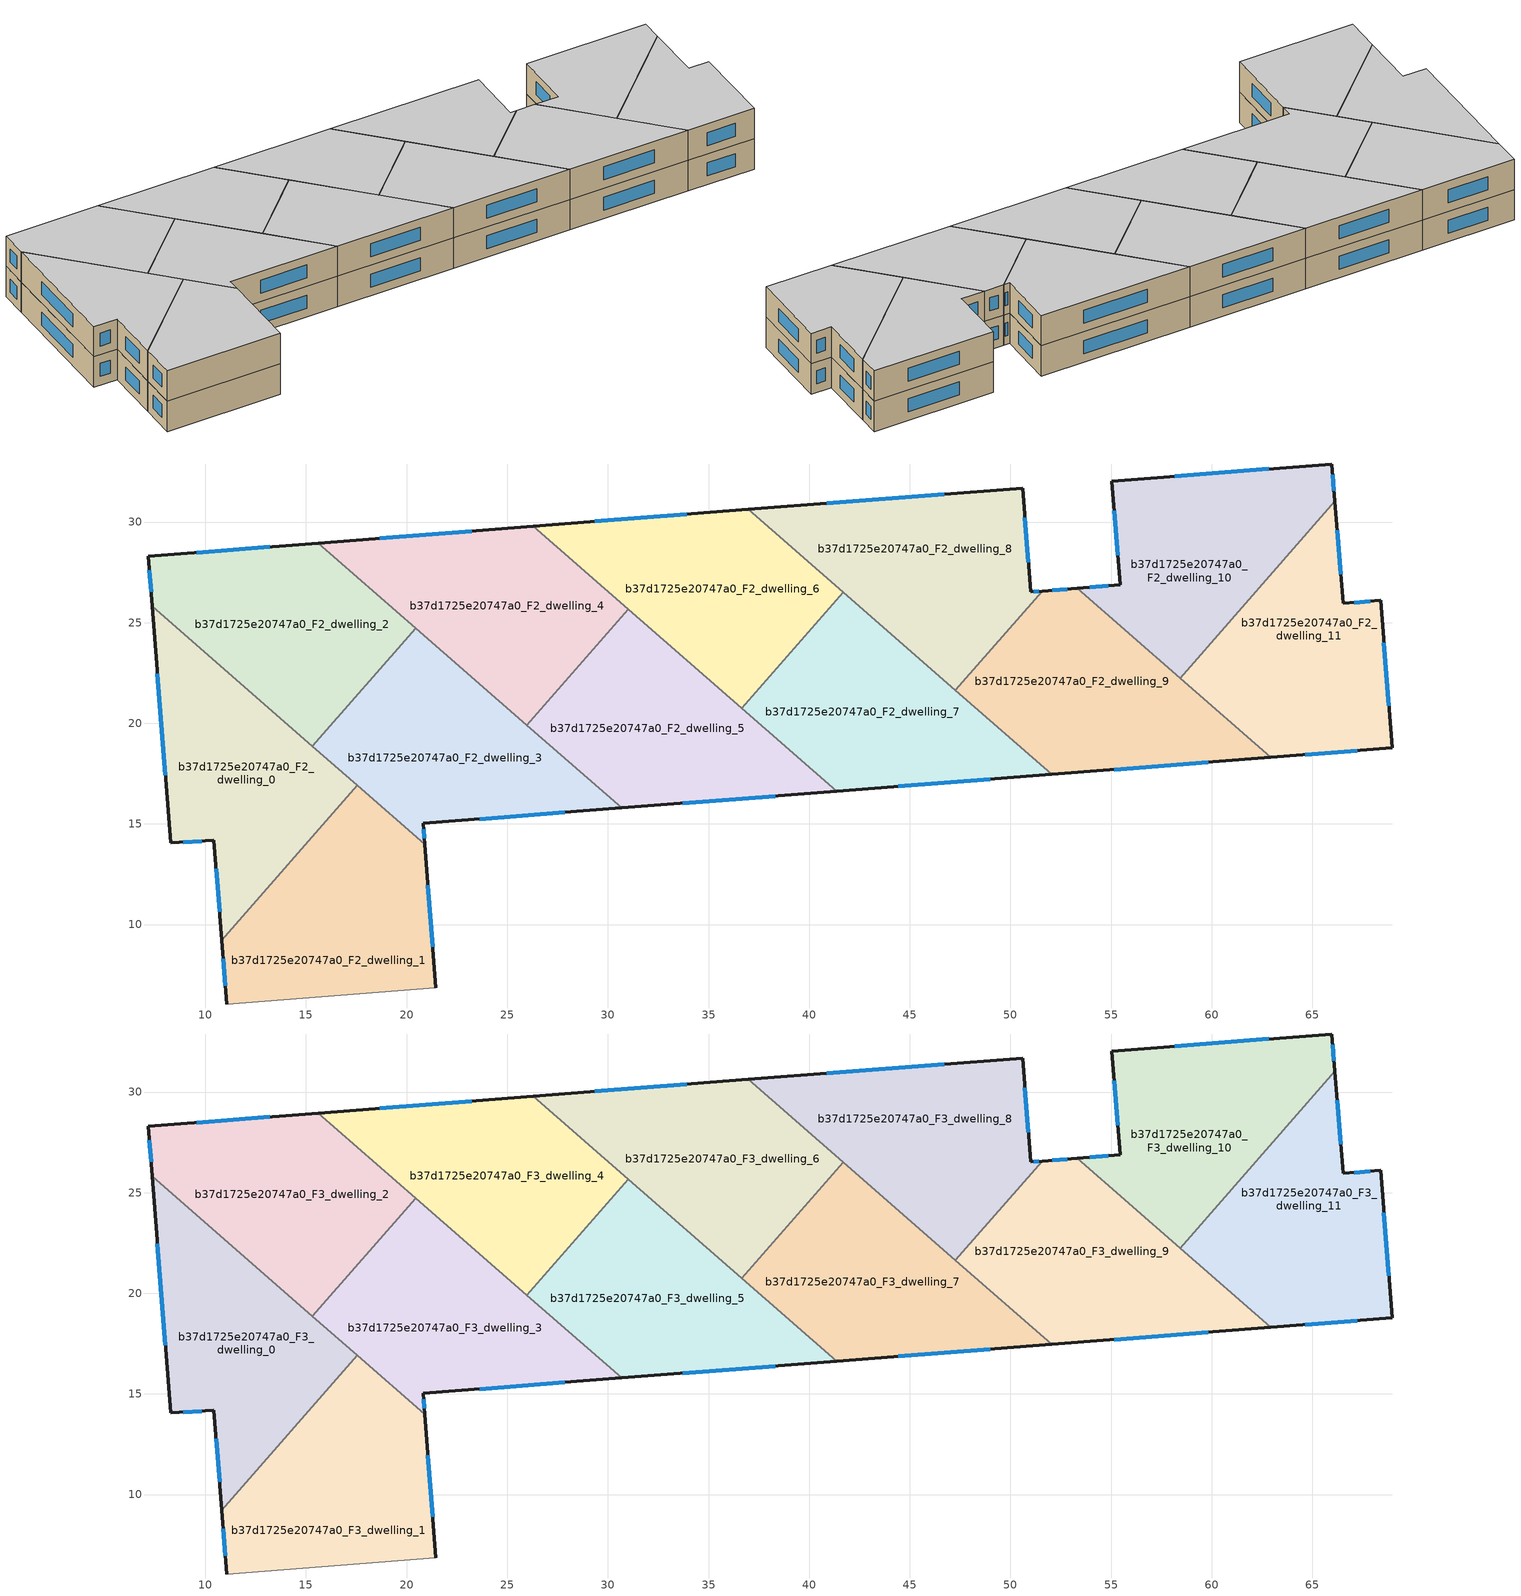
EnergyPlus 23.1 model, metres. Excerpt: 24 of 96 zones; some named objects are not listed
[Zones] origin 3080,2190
b37d1725e20747a0_F2_dwelling_0
 floor to b37d1725e20747a0_F1_dwelling_0 (EU_floor_Construction): 17.55,16.92 10.82,9.21 10.43,14.18 8.28,14.06 7.36,25.83 z6
 wall outside (EU_wall_Construction): 7.36,25.83 8.28,14.06 10.43,14.18 10.82,9.21 z6:9
 wall to b37d1725e20747a0_F2_dwelling_1 (EU_wall_Construction): 10.82,9.21 17.55,16.92 z6:9
 wall to b37d1725e20747a0_F2_dwelling_2 (EU_wall_Construction): 15.32,18.87 7.36,25.83 z6:9
 wall to b37d1725e20747a0_F2_dwelling_3 (EU_wall_Construction): 17.55,16.92 15.32,18.87 z6:9
 window (EU_Window_Construction): 10.54,12.76 10.71,10.63 / 8.89,14.09 9.81,14.15 / 7.62,22.46 8.02,17.42 z6.86:8.14
b37d1725e20747a0_F2_dwelling_1
 floor to b37d1725e20747a0_F1_dwelling_1 (EU_floor_Construction): 20.9,14 21.46,6.86 11.06,6.05 10.82,9.21 17.55,16.92 z6
 wall outside (EU_wall_Construction): 10.82,9.21 11.06,6.05 / 21.46,6.86 20.9,14 z6:9
 wall adiabatic (EU_wall_Construction): 11.06,6.05 21.46,6.86 z6:9
 wall to b37d1725e20747a0_F2_dwelling_3 (EU_wall_Construction): 20.9,14 17.55,16.92 z6:9
 window (EU_Window_Construction): 10.89,8.31 10.99,6.96 / 21.3,8.9 21.06,11.96 z6.86:8.14
b37d1725e20747a0_F2_dwelling_10
 floor to b37d1725e20747a0_F1_dwelling_10 (EU_floor_Construction): 65.96,32.88 66.12,31.03 58.44,22.23 53.32,26.71 55.46,26.87 55.04,32.03 z6
 wall outside (EU_wall_Construction): 66.12,31.03 65.96,32.88 55.04,32.03 55.46,26.87 53.32,26.71 z6:9
 wall to b37d1725e20747a0_F2_dwelling_11 (EU_wall_Construction): 58.44,22.23 66.12,31.03 z6:9
 wall to b37d1725e20747a0_F2_dwelling_9 (EU_wall_Construction): 53.32,26.71 58.44,22.23 z6:9
 window (EU_Window_Construction): 66.07,31.56 66.01,32.35 / 54.85,26.82 53.93,26.75 / 55.16,30.56 55.34,28.35 / 62.84,32.64 58.16,32.27 z6.86:8.14
b37d1725e20747a0_F2_dwelling_11
 floor to b37d1725e20747a0_F1_dwelling_11 (EU_floor_Construction): 66.12,31.03 66.54,25.96 68.4,26.1 68.97,18.78 62.93,18.31 58.44,22.23 z6
 wall outside (EU_wall_Construction): 62.93,18.31 68.97,18.78 68.4,26.1 66.54,25.96 66.12,31.03 z6:9
 wall to b37d1725e20747a0_F2_dwelling_9 (EU_wall_Construction): 58.44,22.23 62.93,18.31 z6:9
 window (EU_Window_Construction): 68.8,20.87 68.56,24.01 / 64.65,18.44 67.24,18.64 / 66.42,27.41 66.24,29.58 / 67.87,26.06 67.07,26 z6.86:8.14
b37d1725e20747a0_F2_dwelling_2
 floor to b37d1725e20747a0_F1_dwelling_2 (EU_floor_Construction): 20.44,24.73 15.32,18.87 7.36,25.83 7.17,28.3 15.61,28.96 z6
 wall outside (EU_wall_Construction): 15.61,28.96 7.17,28.3 7.36,25.83 z6:9
 wall to b37d1725e20747a0_F2_dwelling_3 (EU_wall_Construction): 15.32,18.87 20.44,24.73 z6:9
 wall to b37d1725e20747a0_F2_dwelling_4 (EU_wall_Construction): 20.44,24.73 15.61,28.96 z6:9
 window (EU_Window_Construction): 13.2,28.77 9.58,28.49 / 7.22,27.59 7.31,26.53 z6.86:8.14
b37d1725e20747a0_F2_dwelling_3
 floor to b37d1725e20747a0_F1_dwelling_3 (EU_floor_Construction): 30.68,15.79 20.82,15.02 20.9,14 15.32,18.87 20.44,24.73 z6
 wall outside (EU_wall_Construction): 20.9,14 20.82,15.02 30.68,15.79 z6:9
 wall to b37d1725e20747a0_F2_dwelling_5 (EU_wall_Construction): 30.68,15.79 25.97,19.91 z6:9
 wall to b37d1725e20747a0_F2_dwelling_4 (EU_wall_Construction): 25.97,19.91 20.44,24.73 z6:9
 window (EU_Window_Construction): 20.88,14.29 20.85,14.73 / 23.64,15.24 27.86,15.57 z6.86:8.14
b37d1725e20747a0_F2_dwelling_4
 floor to b37d1725e20747a0_F1_dwelling_4 (EU_floor_Construction): 31.01,25.67 25.97,19.91 15.61,28.96 26.3,29.79 z6
 wall outside (EU_wall_Construction): 26.3,29.79 15.61,28.96 z6:9
 wall to b37d1725e20747a0_F2_dwelling_5 (EU_wall_Construction): 25.97,19.91 31.01,25.67 z6:9
 wall to b37d1725e20747a0_F2_dwelling_6 (EU_wall_Construction): 31.01,25.67 26.3,29.79 z6:9
 window (EU_Window_Construction): 23.24,29.55 18.66,29.19 z6.86:8.14
b37d1725e20747a0_F2_dwelling_5
 floor to b37d1725e20747a0_F1_dwelling_5 (EU_floor_Construction): 41.36,16.62 30.68,15.79 25.97,19.91 31.01,25.67 z6
 wall outside (EU_wall_Construction): 30.68,15.79 41.36,16.62 z6:9
 wall to b37d1725e20747a0_F2_dwelling_7 (EU_wall_Construction): 41.36,16.62 36.65,20.74 z6:9
 wall to b37d1725e20747a0_F2_dwelling_6 (EU_wall_Construction): 36.65,20.74 31.01,25.67 z6:9
 window (EU_Window_Construction): 33.73,16.03 38.31,16.39 z6.86:8.14
b37d1725e20747a0_F2_dwelling_6
 floor to b37d1725e20747a0_F1_dwelling_6 (EU_floor_Construction): 41.69,26.51 36.65,20.74 26.3,29.79 36.98,30.62 z6
 wall outside (EU_wall_Construction): 36.98,30.62 26.3,29.79 z6:9
 wall to b37d1725e20747a0_F2_dwelling_8 (EU_wall_Construction): 41.69,26.51 36.98,30.62 z6:9
 wall to b37d1725e20747a0_F2_dwelling_7 (EU_wall_Construction): 36.65,20.74 41.69,26.51 z6:9
 window (EU_Window_Construction): 33.93,30.38 29.35,30.03 z6.86:8.14
b37d1725e20747a0_F2_dwelling_7
 floor to b37d1725e20747a0_F1_dwelling_7 (EU_floor_Construction): 52.05,17.46 41.36,16.62 36.65,20.74 41.69,26.51 z6
 wall outside (EU_wall_Construction): 41.36,16.62 52.05,17.46 z6:9
 wall to b37d1725e20747a0_F2_dwelling_9 (EU_wall_Construction): 52.05,17.46 47.26,21.64 z6:9
 wall to b37d1725e20747a0_F2_dwelling_8 (EU_wall_Construction): 47.26,21.64 41.69,26.51 z6:9
 window (EU_Window_Construction): 44.42,16.86 49,17.22 z6.86:8.14
b37d1725e20747a0_F2_dwelling_8
 floor to b37d1725e20747a0_F1_dwelling_8 (EU_floor_Construction): 50.6,31.68 51,26.53 51.57,26.57 47.26,21.64 36.98,30.62 z6
 wall outside (EU_wall_Construction): 51.57,26.57 51,26.53 50.6,31.68 36.98,30.62 z6:9
 wall to b37d1725e20747a0_F2_dwelling_9 (EU_wall_Construction): 47.26,21.64 51.57,26.57 z6:9
 window (EU_Window_Construction): 50.89,28 50.72,30.21 / 51.41,26.56 51.16,26.54 / 46.71,31.38 40.87,30.93 z6.86:8.14
b37d1725e20747a0_F2_dwelling_9
 floor to b37d1725e20747a0_F1_dwelling_9 (EU_floor_Construction): 62.93,18.31 52.05,17.46 47.26,21.64 51.57,26.57 53.32,26.71 z6
 wall outside (EU_wall_Construction): 53.32,26.71 51.57,26.57 / 52.05,17.46 62.93,18.31 z6:9
 window (EU_Window_Construction): 52.82,26.67 52.07,26.61 / 55.16,17.7 59.82,18.06 z6.86:8.14
b37d1725e20747a0_F3_dwelling_0
 floor to b37d1725e20747a0_F2_dwelling_0 (EU_floor_Construction): 17.55,16.92 10.82,9.21 10.43,14.18 8.28,14.06 7.36,25.83 z9
 wall outside (EU_wall_Construction): 7.36,25.83 8.28,14.06 10.43,14.18 10.82,9.21 z9:12
 wall to b37d1725e20747a0_F3_dwelling_1 (EU_wall_Construction): 10.82,9.21 17.55,16.92 z9:12
 wall to b37d1725e20747a0_F3_dwelling_2 (EU_wall_Construction): 15.32,18.87 7.36,25.83 z9:12
 wall to b37d1725e20747a0_F3_dwelling_3 (EU_wall_Construction): 17.55,16.92 15.32,18.87 z9:12
 window (EU_Window_Construction): 10.54,12.76 10.71,10.63 / 8.89,14.09 9.81,14.15 / 7.62,22.46 8.02,17.42 z9.86:11.14
 ceiling to b37d1725e20747a0_F4_dwelling_0 (EU_floor_Construction): 10.82,9.21 17.55,16.92 7.36,25.83 8.28,14.06 10.43,14.18 z12
b37d1725e20747a0_F3_dwelling_1
 floor to b37d1725e20747a0_F2_dwelling_1 (EU_floor_Construction): 20.9,14 21.46,6.86 11.06,6.05 10.82,9.21 17.55,16.92 z9
 wall outside (EU_wall_Construction): 10.82,9.21 11.06,6.05 / 21.46,6.86 20.9,14 z9:12
 wall adiabatic (EU_wall_Construction): 11.06,6.05 21.46,6.86 z9:12
 wall to b37d1725e20747a0_F3_dwelling_3 (EU_wall_Construction): 20.9,14 17.55,16.92 z9:12
 window (EU_Window_Construction): 10.89,8.31 10.99,6.96 / 21.3,8.9 21.06,11.96 z9.86:11.14
 ceiling to b37d1725e20747a0_F4_dwelling_1 (EU_floor_Construction): 21.46,6.86 20.9,14 17.55,16.92 10.82,9.21 11.06,6.05 z12
b37d1725e20747a0_F3_dwelling_10
 floor to b37d1725e20747a0_F2_dwelling_10 (EU_floor_Construction): 65.96,32.88 66.12,31.03 58.44,22.23 53.32,26.71 55.46,26.87 55.04,32.03 z9
 wall outside (EU_wall_Construction): 66.12,31.03 65.96,32.88 55.04,32.03 55.46,26.87 53.32,26.71 z9:12
 wall to b37d1725e20747a0_F3_dwelling_11 (EU_wall_Construction): 58.44,22.23 66.12,31.03 z9:12
 wall to b37d1725e20747a0_F3_dwelling_9 (EU_wall_Construction): 53.32,26.71 58.44,22.23 z9:12
 window (EU_Window_Construction): 66.07,31.56 66.01,32.35 / 54.85,26.82 53.93,26.75 / 55.16,30.56 55.34,28.35 / 62.84,32.64 58.16,32.27 z9.86:11.14
 ceiling to b37d1725e20747a0_F4_dwelling_10 (EU_floor_Construction): 58.44,22.23 66.12,31.03 65.96,32.88 55.04,32.03 55.46,26.87 53.32,26.71 z12
b37d1725e20747a0_F3_dwelling_11
 floor to b37d1725e20747a0_F2_dwelling_11 (EU_floor_Construction): 66.12,31.03 66.54,25.96 68.4,26.1 68.97,18.78 62.93,18.31 58.44,22.23 z9
 wall outside (EU_wall_Construction): 62.93,18.31 68.97,18.78 68.4,26.1 66.54,25.96 66.12,31.03 z9:12
 wall to b37d1725e20747a0_F3_dwelling_9 (EU_wall_Construction): 58.44,22.23 62.93,18.31 z9:12
 window (EU_Window_Construction): 68.8,20.87 68.56,24.01 / 64.65,18.44 67.24,18.64 / 66.42,27.41 66.24,29.58 / 67.87,26.06 67.07,26 z9.86:11.14
 ceiling to b37d1725e20747a0_F4_dwelling_11 (EU_floor_Construction): 68.97,18.78 68.4,26.1 66.54,25.96 66.12,31.03 58.44,22.23 62.93,18.31 z12
b37d1725e20747a0_F3_dwelling_2
 floor to b37d1725e20747a0_F2_dwelling_2 (EU_floor_Construction): 20.44,24.73 15.32,18.87 7.36,25.83 7.17,28.3 15.61,28.96 z9
 wall outside (EU_wall_Construction): 15.61,28.96 7.17,28.3 7.36,25.83 z9:12
 wall to b37d1725e20747a0_F3_dwelling_3 (EU_wall_Construction): 15.32,18.87 20.44,24.73 z9:12
 wall to b37d1725e20747a0_F3_dwelling_4 (EU_wall_Construction): 20.44,24.73 15.61,28.96 z9:12
 window (EU_Window_Construction): 13.2,28.77 9.58,28.49 / 7.22,27.59 7.31,26.53 z9.86:11.14
 ceiling to b37d1725e20747a0_F4_dwelling_2 (EU_floor_Construction): 15.32,18.87 20.44,24.73 15.61,28.96 7.17,28.3 7.36,25.83 z12
b37d1725e20747a0_F3_dwelling_3
 floor to b37d1725e20747a0_F2_dwelling_3 (EU_floor_Construction): 30.68,15.79 20.82,15.02 20.9,14 15.32,18.87 20.44,24.73 z9
 wall outside (EU_wall_Construction): 20.9,14 20.82,15.02 30.68,15.79 z9:12
 wall to b37d1725e20747a0_F3_dwelling_5 (EU_wall_Construction): 30.68,15.79 25.97,19.91 z9:12
 wall to b37d1725e20747a0_F3_dwelling_4 (EU_wall_Construction): 25.97,19.91 20.44,24.73 z9:12
 window (EU_Window_Construction): 20.88,14.29 20.85,14.73 / 23.64,15.24 27.86,15.57 z9.86:11.14
 ceiling to b37d1725e20747a0_F4_dwelling_3 (EU_floor_Construction): 30.68,15.79 20.44,24.73 15.32,18.87 20.9,14 20.82,15.02 z12
b37d1725e20747a0_F3_dwelling_4
 floor to b37d1725e20747a0_F2_dwelling_4 (EU_floor_Construction): 31.01,25.67 25.97,19.91 15.61,28.96 26.3,29.79 z9
 wall outside (EU_wall_Construction): 26.3,29.79 15.61,28.96 z9:12
 wall to b37d1725e20747a0_F3_dwelling_5 (EU_wall_Construction): 25.97,19.91 31.01,25.67 z9:12
 wall to b37d1725e20747a0_F3_dwelling_6 (EU_wall_Construction): 31.01,25.67 26.3,29.79 z9:12
 window (EU_Window_Construction): 23.24,29.55 18.66,29.19 z9.86:11.14
 ceiling to b37d1725e20747a0_F4_dwelling_4 (EU_floor_Construction): 25.97,19.91 31.01,25.67 26.3,29.79 15.61,28.96 z12
b37d1725e20747a0_F3_dwelling_5
 floor to b37d1725e20747a0_F2_dwelling_5 (EU_floor_Construction): 41.36,16.62 30.68,15.79 25.97,19.91 31.01,25.67 z9
 wall outside (EU_wall_Construction): 30.68,15.79 41.36,16.62 z9:12
 wall to b37d1725e20747a0_F3_dwelling_7 (EU_wall_Construction): 41.36,16.62 36.65,20.74 z9:12
 wall to b37d1725e20747a0_F3_dwelling_6 (EU_wall_Construction): 36.65,20.74 31.01,25.67 z9:12
 window (EU_Window_Construction): 33.73,16.03 38.31,16.39 z9.86:11.14
 ceiling to b37d1725e20747a0_F4_dwelling_5 (EU_floor_Construction): 41.36,16.62 31.01,25.67 25.97,19.91 30.68,15.79 z12
b37d1725e20747a0_F3_dwelling_6
 floor to b37d1725e20747a0_F2_dwelling_6 (EU_floor_Construction): 41.69,26.51 36.65,20.74 26.3,29.79 36.98,30.62 z9
 wall outside (EU_wall_Construction): 36.98,30.62 26.3,29.79 z9:12
 wall to b37d1725e20747a0_F3_dwelling_8 (EU_wall_Construction): 41.69,26.51 36.98,30.62 z9:12
 wall to b37d1725e20747a0_F3_dwelling_7 (EU_wall_Construction): 36.65,20.74 41.69,26.51 z9:12
 window (EU_Window_Construction): 33.93,30.38 29.35,30.03 z9.86:11.14
 ceiling to b37d1725e20747a0_F4_dwelling_6 (EU_floor_Construction): 36.65,20.74 41.69,26.51 36.98,30.62 26.3,29.79 z12
b37d1725e20747a0_F3_dwelling_7
 floor to b37d1725e20747a0_F2_dwelling_7 (EU_floor_Construction): 52.05,17.46 41.36,16.62 36.65,20.74 41.69,26.51 z9
 wall outside (EU_wall_Construction): 41.36,16.62 52.05,17.46 z9:12
 wall to b37d1725e20747a0_F3_dwelling_9 (EU_wall_Construction): 52.05,17.46 47.26,21.64 z9:12
 wall to b37d1725e20747a0_F3_dwelling_8 (EU_wall_Construction): 47.26,21.64 41.69,26.51 z9:12
 window (EU_Window_Construction): 44.42,16.86 49,17.22 z9.86:11.14
 ceiling to b37d1725e20747a0_F4_dwelling_7 (EU_floor_Construction): 52.05,17.46 41.69,26.51 36.65,20.74 41.36,16.62 z12
b37d1725e20747a0_F3_dwelling_8
 floor to b37d1725e20747a0_F2_dwelling_8 (EU_floor_Construction): 50.6,31.68 51,26.53 51.57,26.57 47.26,21.64 36.98,30.62 z9
 wall outside (EU_wall_Construction): 51.57,26.57 51,26.53 50.6,31.68 36.98,30.62 z9:12
 wall to b37d1725e20747a0_F3_dwelling_9 (EU_wall_Construction): 47.26,21.64 51.57,26.57 z9:12
 window (EU_Window_Construction): 50.89,28 50.72,30.21 / 51.41,26.56 51.16,26.54 / 46.71,31.38 40.87,30.93 z9.86:11.14
 ceiling to b37d1725e20747a0_F4_dwelling_8 (EU_floor_Construction): 47.26,21.64 51.57,26.57 51,26.53 50.6,31.68 36.98,30.62 z12
b37d1725e20747a0_F3_dwelling_9
 floor to b37d1725e20747a0_F2_dwelling_9 (EU_floor_Construction): 62.93,18.31 52.05,17.46 47.26,21.64 51.57,26.57 53.32,26.71 z9
 wall outside (EU_wall_Construction): 53.32,26.71 51.57,26.57 / 52.05,17.46 62.93,18.31 z9:12
 window (EU_Window_Construction): 52.82,26.67 52.07,26.61 / 55.16,17.7 59.82,18.06 z9.86:11.14
 ceiling to b37d1725e20747a0_F4_dwelling_9 (EU_floor_Construction): 62.93,18.31 53.32,26.71 51.57,26.57 47.26,21.64 52.05,17.46 z12
[Building]
EU S2 Campaign: North Axis=0; Terrain=City; Solar Distribution=FullExterior
[Site:Location]
Helsinki-Vantaa.AP: Latitude=60.317; Longitude=24.963; Time Zone=2; Elevation=54.6
[SizingPeriod:WeatherFileDays]
AnnualSizingPeriod: Begin Month=1; Begin Day of Month=1; End Month=12; End Day of Month=31; Day of Week for Start Day=Monday; Use Weather File Daylight Saving Period=No; Use Weather File Rain and Snow Indicators=No
[MATERIAL]
EU_InternalMass_Material: Roughness=MediumRough; Thickness=0.1; Conductivity=1; Density=1800; Specific Heat=900; Thermal Absorptance=0.9; Solar Absorptance=0.7; Visible Absorptance=0.7
[MATERIAL:NOMASS] Roughness=MediumRough; Thermal Absorptance=0.9; Solar Absorptance=0.7; Visible Absorptance=0.7
Name | Thermal Resistance
EU_wall_NoMass | 5.91765
EU_floor_NoMass | 6.2875
[WINDOWMATERIAL:SIMPLEGLAZINGSYSTEM]
EU_Window_SimpleGlazing: UFactor=0.994035; Solar Heat Gain Coefficient=0.7; Visible Transmittance=0.7
[CONSTRUCTION]
EU_wall_Construction: EU_wall_NoMass
EU_floor_Construction: EU_floor_NoMass
EU_Window_Construction: EU_Window_SimpleGlazing
EU_InternalMass_Construction: EU_InternalMass_Material
[ZONE] Type=1; Multiplier=1; Ceiling Height=autocalculate; Floor Area=autocalculate; Part of Total Floor Area=Yes
Name | Volume
b37d1725e20747a0_F2_dwelling_0; b37d1725e20747a0_F3_dwelling_0 | 229.844
b37d1725e20747a0_F2_dwelling_1; b37d1725e20747a0_F3_dwelling_1 | 229.846
b37d1725e20747a0_F2_dwelling_10; b37d1725e20747a0_F3_dwelling_10 | 224.047
b37d1725e20747a0_F2_dwelling_11; b37d1725e20747a0_F3_dwelling_11 | 224.073
b37d1725e20747a0_F2_dwelling_2; b37d1725e20747a0_F3_dwelling_2 | 229.841
b37d1725e20747a0_F2_dwelling_3; b37d1725e20747a0_F3_dwelling_3 | 229.863
b37d1725e20747a0_F2_dwelling_4; b37d1725e20747a0_F3_dwelling_4 | 229.866
b37d1725e20747a0_F2_dwelling_5; b37d1725e20747a0_F3_dwelling_5 | 229.845
b37d1725e20747a0_F2_dwelling_6; b37d1725e20747a0_F3_dwelling_6 | 229.849
b37d1725e20747a0_F2_dwelling_7; b37d1725e20747a0_F3_dwelling_7 | 229.824
b37d1725e20747a0_F2_dwelling_8; b37d1725e20747a0_F3_dwelling_8 | 235.66
b37d1725e20747a0_F2_dwelling_9; b37d1725e20747a0_F3_dwelling_9 | 235.644
[INTERNALMASS] Construction=EU_InternalMass_Construction
Name | Zone or ZoneList | Surface Area
b37d1725e20747a0_F2_dwelling_0_EU_InternalMass | b37d1725e20747a0_F2_dwelling_0 | 76.6139
b37d1725e20747a0_F2_dwelling_1_EU_InternalMass | b37d1725e20747a0_F2_dwelling_1 | 76.6143
b37d1725e20747a0_F2_dwelling_2_EU_InternalMass | b37d1725e20747a0_F2_dwelling_2 | 76.6112
b37d1725e20747a0_F2_dwelling_3_EU_InternalMass | b37d1725e20747a0_F2_dwelling_3 | 76.6215
b37d1725e20747a0_F2_dwelling_4_EU_InternalMass | b37d1725e20747a0_F2_dwelling_4 | 76.6223
b37d1725e20747a0_F2_dwelling_5_EU_InternalMass | b37d1725e20747a0_F2_dwelling_5 | 76.6177
b37d1725e20747a0_F2_dwelling_6_EU_InternalMass | b37d1725e20747a0_F2_dwelling_6 | 76.6136
b37d1725e20747a0_F2_dwelling_7_EU_InternalMass | b37d1725e20747a0_F2_dwelling_7 | 76.6083
b37d1725e20747a0_F2_dwelling_8_EU_InternalMass | b37d1725e20747a0_F2_dwelling_8 | 78.5547
b37d1725e20747a0_F2_dwelling_9_EU_InternalMass | b37d1725e20747a0_F2_dwelling_9 | 78.5512
b37d1725e20747a0_F2_dwelling_10_EU_InternalMass | b37d1725e20747a0_F2_dwelling_10 | 74.6824
b37d1725e20747a0_F2_dwelling_11_EU_InternalMass | b37d1725e20747a0_F2_dwelling_11 | 74.6904
b37d1725e20747a0_F3_dwelling_0_EU_InternalMass | b37d1725e20747a0_F3_dwelling_0 | 76.6139
b37d1725e20747a0_F3_dwelling_1_EU_InternalMass | b37d1725e20747a0_F3_dwelling_1 | 76.6143
b37d1725e20747a0_F3_dwelling_2_EU_InternalMass | b37d1725e20747a0_F3_dwelling_2 | 76.6112
b37d1725e20747a0_F3_dwelling_3_EU_InternalMass | b37d1725e20747a0_F3_dwelling_3 | 76.6215
b37d1725e20747a0_F3_dwelling_4_EU_InternalMass | b37d1725e20747a0_F3_dwelling_4 | 76.6223
b37d1725e20747a0_F3_dwelling_5_EU_InternalMass | b37d1725e20747a0_F3_dwelling_5 | 76.6177
b37d1725e20747a0_F3_dwelling_6_EU_InternalMass | b37d1725e20747a0_F3_dwelling_6 | 76.6136
b37d1725e20747a0_F3_dwelling_7_EU_InternalMass | b37d1725e20747a0_F3_dwelling_7 | 76.6083
b37d1725e20747a0_F3_dwelling_8_EU_InternalMass | b37d1725e20747a0_F3_dwelling_8 | 78.5547
b37d1725e20747a0_F3_dwelling_9_EU_InternalMass | b37d1725e20747a0_F3_dwelling_9 | 78.5512
b37d1725e20747a0_F3_dwelling_10_EU_InternalMass | b37d1725e20747a0_F3_dwelling_10 | 74.6824
b37d1725e20747a0_F3_dwelling_11_EU_InternalMass | b37d1725e20747a0_F3_dwelling_11 | 74.6904
[OTHEREQUIPMENT] Fuel Type=Electricity; Design Level Calculation Method=Watts/Area; Power per Zone Floor Area=1; Fraction Latent=0; Fraction Radiant=0; Fraction Lost=0; Carbon Dioxide Generation Rate=0; EndUse Subcategory=EU_Step8_InternalGains
Name | Zone or ZoneList or Space or SpaceList | Schedule
EU_Step8_InternalGain_b37d1725e20747a0_F2_dwelling_0_f000 | b37d1725e20747a0_F2_dwelling_0 | EU_Step8_GainSchedule_b37d1725e20747a0_F2_dwelling_0_f000
EU_Step8_InternalGain_b37d1725e20747a0_F2_dwelling_1_f000 | b37d1725e20747a0_F2_dwelling_1 | EU_Step8_GainSchedule_b37d1725e20747a0_F2_dwelling_1_f000
EU_Step8_InternalGain_b37d1725e20747a0_F2_dwelling_2_f000 | b37d1725e20747a0_F2_dwelling_2 | EU_Step8_GainSchedule_b37d1725e20747a0_F2_dwelling_2_f000
EU_Step8_InternalGain_b37d1725e20747a0_F2_dwelling_3_f000 | b37d1725e20747a0_F2_dwelling_3 | EU_Step8_GainSchedule_b37d1725e20747a0_F2_dwelling_3_f000
EU_Step8_InternalGain_b37d1725e20747a0_F2_dwelling_4_f000 | b37d1725e20747a0_F2_dwelling_4 | EU_Step8_GainSchedule_b37d1725e20747a0_F2_dwelling_4_f000
EU_Step8_InternalGain_b37d1725e20747a0_F2_dwelling_5_f000 | b37d1725e20747a0_F2_dwelling_5 | EU_Step8_GainSchedule_b37d1725e20747a0_F2_dwelling_5_f000
EU_Step8_InternalGain_b37d1725e20747a0_F2_dwelling_6_f000 | b37d1725e20747a0_F2_dwelling_6 | EU_Step8_GainSchedule_b37d1725e20747a0_F2_dwelling_6_f000
EU_Step8_InternalGain_b37d1725e20747a0_F2_dwelling_7_f000 | b37d1725e20747a0_F2_dwelling_7 | EU_Step8_GainSchedule_b37d1725e20747a0_F2_dwelling_7_f000
EU_Step8_InternalGain_b37d1725e20747a0_F2_dwelling_8_f000 | b37d1725e20747a0_F2_dwelling_8 | EU_Step8_GainSchedule_b37d1725e20747a0_F2_dwelling_8_f000
EU_Step8_InternalGain_b37d1725e20747a0_F2_dwelling_9_f000 | b37d1725e20747a0_F2_dwelling_9 | EU_Step8_GainSchedule_b37d1725e20747a0_F2_dwelling_9_f000
EU_Step8_InternalGain_b37d1725e20747a0_F2_dwelling_10_f000 | b37d1725e20747a0_F2_dwelling_10 | EU_Step8_GainSchedule_b37d1725e20747a0_F2_dwelling_10_f000
EU_Step8_InternalGain_b37d1725e20747a0_F2_dwelling_11_f000 | b37d1725e20747a0_F2_dwelling_11 | EU_Step8_GainSchedule_b37d1725e20747a0_F2_dwelling_11_f000
EU_Step8_InternalGain_b37d1725e20747a0_F3_dwelling_0_f000 | b37d1725e20747a0_F3_dwelling_0 | EU_Step8_GainSchedule_b37d1725e20747a0_F3_dwelling_0_f000
EU_Step8_InternalGain_b37d1725e20747a0_F3_dwelling_1_f000 | b37d1725e20747a0_F3_dwelling_1 | EU_Step8_GainSchedule_b37d1725e20747a0_F3_dwelling_1_f000
EU_Step8_InternalGain_b37d1725e20747a0_F3_dwelling_2_f000 | b37d1725e20747a0_F3_dwelling_2 | EU_Step8_GainSchedule_b37d1725e20747a0_F3_dwelling_2_f000
EU_Step8_InternalGain_b37d1725e20747a0_F3_dwelling_3_f000 | b37d1725e20747a0_F3_dwelling_3 | EU_Step8_GainSchedule_b37d1725e20747a0_F3_dwelling_3_f000
EU_Step8_InternalGain_b37d1725e20747a0_F3_dwelling_4_f000 | b37d1725e20747a0_F3_dwelling_4 | EU_Step8_GainSchedule_b37d1725e20747a0_F3_dwelling_4_f000
EU_Step8_InternalGain_b37d1725e20747a0_F3_dwelling_5_f000 | b37d1725e20747a0_F3_dwelling_5 | EU_Step8_GainSchedule_b37d1725e20747a0_F3_dwelling_5_f000
EU_Step8_InternalGain_b37d1725e20747a0_F3_dwelling_6_f000 | b37d1725e20747a0_F3_dwelling_6 | EU_Step8_GainSchedule_b37d1725e20747a0_F3_dwelling_6_f000
EU_Step8_InternalGain_b37d1725e20747a0_F3_dwelling_7_f000 | b37d1725e20747a0_F3_dwelling_7 | EU_Step8_GainSchedule_b37d1725e20747a0_F3_dwelling_7_f000
EU_Step8_InternalGain_b37d1725e20747a0_F3_dwelling_8_f000 | b37d1725e20747a0_F3_dwelling_8 | EU_Step8_GainSchedule_b37d1725e20747a0_F3_dwelling_8_f000
EU_Step8_InternalGain_b37d1725e20747a0_F3_dwelling_9_f000 | b37d1725e20747a0_F3_dwelling_9 | EU_Step8_GainSchedule_b37d1725e20747a0_F3_dwelling_9_f000
EU_Step8_InternalGain_b37d1725e20747a0_F3_dwelling_10_f000 | b37d1725e20747a0_F3_dwelling_10 | EU_Step8_GainSchedule_b37d1725e20747a0_F3_dwelling_10_f000
EU_Step8_InternalGain_b37d1725e20747a0_F3_dwelling_11_f000 | b37d1725e20747a0_F3_dwelling_11 | EU_Step8_GainSchedule_b37d1725e20747a0_F3_dwelling_11_f000
[ZONEVENTILATION:DESIGNFLOWRATE] Schedule=EU_AlwaysOn; Design Flow Rate Calculation Method=AirChanges/Hour; Air Changes per Hour=0.596421; Ventilation Type=Natural; Fan Pressure Rise=0; Fan Total Efficiency=1; Constant Term Coefficient=1; Temperature Term Coefficient=0; Velocity Term Coefficient=0; Velocity Squared Term Coefficient=0; Minimum Indoor Temperature=-100; Maximum Indoor Temperature=100; Delta Temperature=-100; Minimum Outdoor Temperature=-100; Maximum Outdoor Temperature=100; Maximum Wind Speed=40
Name | Zone or ZoneList or Space or SpaceList
EU_ConstantAir_b37d1725e20747a0_F2_dwelling_0 | b37d1725e20747a0_F2_dwelling_0
EU_ConstantAir_b37d1725e20747a0_F2_dwelling_1 | b37d1725e20747a0_F2_dwelling_1
EU_ConstantAir_b37d1725e20747a0_F2_dwelling_2 | b37d1725e20747a0_F2_dwelling_2
EU_ConstantAir_b37d1725e20747a0_F2_dwelling_3 | b37d1725e20747a0_F2_dwelling_3
EU_ConstantAir_b37d1725e20747a0_F2_dwelling_4 | b37d1725e20747a0_F2_dwelling_4
EU_ConstantAir_b37d1725e20747a0_F2_dwelling_5 | b37d1725e20747a0_F2_dwelling_5
EU_ConstantAir_b37d1725e20747a0_F2_dwelling_6 | b37d1725e20747a0_F2_dwelling_6
EU_ConstantAir_b37d1725e20747a0_F2_dwelling_7 | b37d1725e20747a0_F2_dwelling_7
EU_ConstantAir_b37d1725e20747a0_F2_dwelling_8 | b37d1725e20747a0_F2_dwelling_8
EU_ConstantAir_b37d1725e20747a0_F2_dwelling_9 | b37d1725e20747a0_F2_dwelling_9
EU_ConstantAir_b37d1725e20747a0_F2_dwelling_10 | b37d1725e20747a0_F2_dwelling_10
EU_ConstantAir_b37d1725e20747a0_F2_dwelling_11 | b37d1725e20747a0_F2_dwelling_11
EU_ConstantAir_b37d1725e20747a0_F3_dwelling_0 | b37d1725e20747a0_F3_dwelling_0
EU_ConstantAir_b37d1725e20747a0_F3_dwelling_1 | b37d1725e20747a0_F3_dwelling_1
EU_ConstantAir_b37d1725e20747a0_F3_dwelling_2 | b37d1725e20747a0_F3_dwelling_2
EU_ConstantAir_b37d1725e20747a0_F3_dwelling_3 | b37d1725e20747a0_F3_dwelling_3
EU_ConstantAir_b37d1725e20747a0_F3_dwelling_4 | b37d1725e20747a0_F3_dwelling_4
EU_ConstantAir_b37d1725e20747a0_F3_dwelling_5 | b37d1725e20747a0_F3_dwelling_5
EU_ConstantAir_b37d1725e20747a0_F3_dwelling_6 | b37d1725e20747a0_F3_dwelling_6
EU_ConstantAir_b37d1725e20747a0_F3_dwelling_7 | b37d1725e20747a0_F3_dwelling_7
EU_ConstantAir_b37d1725e20747a0_F3_dwelling_8 | b37d1725e20747a0_F3_dwelling_8
EU_ConstantAir_b37d1725e20747a0_F3_dwelling_9 | b37d1725e20747a0_F3_dwelling_9
EU_ConstantAir_b37d1725e20747a0_F3_dwelling_10 | b37d1725e20747a0_F3_dwelling_10
EU_ConstantAir_b37d1725e20747a0_F3_dwelling_11 | b37d1725e20747a0_F3_dwelling_11
[HVACTEMPLATE:ZONE:IDEALLOADSAIRSYSTEM] System Availability Schedule=EU_AlwaysOn; Maximum Heating Supply Air Temperature=50; Minimum Cooling Supply Air Temperature=13; Maximum Heating Supply Air Humidity Ratio=0.0156; Minimum Cooling Supply Air Humidity Ratio=0.0077; Heating Limit=NoLimit; Cooling Limit=NoLimit; Heating Availability Schedule=EU_AlwaysOn; Cooling Availability Schedule=EU_CoolingOff; Dehumidification Control Type=ConstantSensibleHeatRatio; Cooling Sensible Heat Ratio=0.7; Dehumidification Setpoint=60; Humidification Control Type=None; Humidification Setpoint=30; Outdoor Air Method=None; Outdoor Air Flow Rate per Person=0.00944; Outdoor Air Flow Rate per Zone Floor Area=0; Outdoor Air Flow Rate per Zone=0; Demand Controlled Ventilation Type=None; Outdoor Air Economizer Type=NoEconomizer; Heat Recovery Type=None; Sensible Heat Recovery Effectiveness=0.7; Latent Heat Recovery Effectiveness=0.65
Name | Template Thermostat
b37d1725e20747a0_F2_dwelling_0 | EU_HeatOnly_b37d1725e20747a0_F2_dwelling_0
b37d1725e20747a0_F2_dwelling_1 | EU_HeatOnly_b37d1725e20747a0_F2_dwelling_1
b37d1725e20747a0_F2_dwelling_2 | EU_HeatOnly_b37d1725e20747a0_F2_dwelling_2
b37d1725e20747a0_F2_dwelling_3 | EU_HeatOnly_b37d1725e20747a0_F2_dwelling_3
b37d1725e20747a0_F2_dwelling_4 | EU_HeatOnly_b37d1725e20747a0_F2_dwelling_4
b37d1725e20747a0_F2_dwelling_5 | EU_HeatOnly_b37d1725e20747a0_F2_dwelling_5
b37d1725e20747a0_F2_dwelling_6 | EU_HeatOnly_b37d1725e20747a0_F2_dwelling_6
b37d1725e20747a0_F2_dwelling_7 | EU_HeatOnly_b37d1725e20747a0_F2_dwelling_7
b37d1725e20747a0_F2_dwelling_8 | EU_HeatOnly_b37d1725e20747a0_F2_dwelling_8
b37d1725e20747a0_F2_dwelling_9 | EU_HeatOnly_b37d1725e20747a0_F2_dwelling_9
b37d1725e20747a0_F2_dwelling_10 | EU_HeatOnly_b37d1725e20747a0_F2_dwelling_10
b37d1725e20747a0_F2_dwelling_11 | EU_HeatOnly_b37d1725e20747a0_F2_dwelling_11
b37d1725e20747a0_F3_dwelling_0 | EU_HeatOnly_b37d1725e20747a0_F3_dwelling_0
b37d1725e20747a0_F3_dwelling_1 | EU_HeatOnly_b37d1725e20747a0_F3_dwelling_1
b37d1725e20747a0_F3_dwelling_2 | EU_HeatOnly_b37d1725e20747a0_F3_dwelling_2
b37d1725e20747a0_F3_dwelling_3 | EU_HeatOnly_b37d1725e20747a0_F3_dwelling_3
b37d1725e20747a0_F3_dwelling_4 | EU_HeatOnly_b37d1725e20747a0_F3_dwelling_4
b37d1725e20747a0_F3_dwelling_5 | EU_HeatOnly_b37d1725e20747a0_F3_dwelling_5
b37d1725e20747a0_F3_dwelling_6 | EU_HeatOnly_b37d1725e20747a0_F3_dwelling_6
b37d1725e20747a0_F3_dwelling_7 | EU_HeatOnly_b37d1725e20747a0_F3_dwelling_7
b37d1725e20747a0_F3_dwelling_8 | EU_HeatOnly_b37d1725e20747a0_F3_dwelling_8
b37d1725e20747a0_F3_dwelling_9 | EU_HeatOnly_b37d1725e20747a0_F3_dwelling_9
b37d1725e20747a0_F3_dwelling_10 | EU_HeatOnly_b37d1725e20747a0_F3_dwelling_10
b37d1725e20747a0_F3_dwelling_11 | EU_HeatOnly_b37d1725e20747a0_F3_dwelling_11
[SIZING:ZONE] Zone Cooling Design Supply Air Temperature Input Method=SupplyAirTemperature; Zone Cooling Design Supply Air Temperature=13; Zone Heating Design Supply Air Temperature Input Method=SupplyAirTemperature; Zone Heating Design Supply Air Temperature=50; Zone Cooling Design Supply Air Humidity Ratio=0.008; Zone Heating Design Supply Air Humidity Ratio=0.008; Cooling Design Air Flow Method=DesignDay; Cooling Design Air Flow Rate=0; Cooling Minimum Air Flow per Zone Floor Area=0.000762; Cooling Minimum Air Flow=0; Cooling Minimum Air Flow Fraction=0.2; Heating Design Air Flow Method=DesignDay; Heating Design Air Flow Rate=0; Heating Maximum Air Flow per Zone Floor Area=0.002032; Heating Maximum Air Flow=0.141576; Heating Maximum Air Flow Fraction=0.3; Account for Dedicated Outdoor Air System=No; Dedicated Outdoor Air System Control Strategy=NeutralSupplyAir; Dedicated Outdoor Air Low Setpoint Temperature for Design=autosize; Dedicated Outdoor Air High Setpoint Temperature for Design=autosize; Zone Load Sizing Method=Sensible Load Only No Latent Load; Zone Latent Cooling Design Supply Air Humidity Ratio Input Method=HumidityRatioDifference; Zone Cooling Design Supply Air Humidity Ratio Difference=0.005; Zone Latent Heating Design Supply Air Humidity Ratio Input Method=HumidityRatioDifference; Zone Humidification Design Supply Air Humidity Ratio Difference=0.005
b37d1725e20747a0_F2_dwelling_0; b37d1725e20747a0_F2_dwelling_1; b37d1725e20747a0_F2_dwelling_2; b37d1725e20747a0_F2_dwelling_3; b37d1725e20747a0_F2_dwelling_4; b37d1725e20747a0_F2_dwelling_5; b37d1725e20747a0_F2_dwelling_6; b37d1725e20747a0_F2_dwelling_7; b37d1725e20747a0_F2_dwelling_8; b37d1725e20747a0_F2_dwelling_9; b37d1725e20747a0_F2_dwelling_10; b37d1725e20747a0_F2_dwelling_11; b37d1725e20747a0_F3_dwelling_0; b37d1725e20747a0_F3_dwelling_1; b37d1725e20747a0_F3_dwelling_2; b37d1725e20747a0_F3_dwelling_3; b37d1725e20747a0_F3_dwelling_4; b37d1725e20747a0_F3_dwelling_5; b37d1725e20747a0_F3_dwelling_6; b37d1725e20747a0_F3_dwelling_7; b37d1725e20747a0_F3_dwelling_8; b37d1725e20747a0_F3_dwelling_9; b37d1725e20747a0_F3_dwelling_10; b37d1725e20747a0_F3_dwelling_11
[SCHEDULE:CONSTANT]
Name | Hourly Value
EU_AlwaysOn | 1
EU_CoolingOff | 0
[SCHEDULE:FILE] Column Number=1; Rows to Skip at Top=0; Number of Hours of Data=8760; Column Separator=Comma; Interpolate to Timestep=No; Minutes per Item=60; Adjust Schedule for Daylight Savings=Yes
Name | File
EU_Step8_GainSchedule_b37d1725e20747a0_F2_dwelling_0_f000 | ../../schedules/b37d1725e20747a0/b37d1725e20747a0_F2_dwelling_0_f000_gain.csv
EU_Step8_GainSchedule_b37d1725e20747a0_F2_dwelling_1_f000 | ../../schedules/b37d1725e20747a0/b37d1725e20747a0_F2_dwelling_1_f000_gain.csv
EU_Step8_GainSchedule_b37d1725e20747a0_F2_dwelling_2_f000 | ../../schedules/b37d1725e20747a0/b37d1725e20747a0_F2_dwelling_2_f000_gain.csv
EU_Step8_GainSchedule_b37d1725e20747a0_F2_dwelling_3_f000 | ../../schedules/b37d1725e20747a0/b37d1725e20747a0_F2_dwelling_3_f000_gain.csv
EU_Step8_GainSchedule_b37d1725e20747a0_F2_dwelling_4_f000 | ../../schedules/b37d1725e20747a0/b37d1725e20747a0_F2_dwelling_4_f000_gain.csv
EU_Step8_GainSchedule_b37d1725e20747a0_F2_dwelling_5_f000 | ../../schedules/b37d1725e20747a0/b37d1725e20747a0_F2_dwelling_5_f000_gain.csv
EU_Step8_GainSchedule_b37d1725e20747a0_F2_dwelling_6_f000 | ../../schedules/b37d1725e20747a0/b37d1725e20747a0_F2_dwelling_6_f000_gain.csv
EU_Step8_GainSchedule_b37d1725e20747a0_F2_dwelling_7_f000 | ../../schedules/b37d1725e20747a0/b37d1725e20747a0_F2_dwelling_7_f000_gain.csv
EU_Step8_GainSchedule_b37d1725e20747a0_F2_dwelling_8_f000 | ../../schedules/b37d1725e20747a0/b37d1725e20747a0_F2_dwelling_8_f000_gain.csv
EU_Step8_GainSchedule_b37d1725e20747a0_F2_dwelling_9_f000 | ../../schedules/b37d1725e20747a0/b37d1725e20747a0_F2_dwelling_9_f000_gain.csv
EU_Step8_GainSchedule_b37d1725e20747a0_F2_dwelling_10_f000 | ../../schedules/b37d1725e20747a0/b37d1725e20747a0_F2_dwelling_10_f000_gain.csv
EU_Step8_GainSchedule_b37d1725e20747a0_F2_dwelling_11_f000 | ../../schedules/b37d1725e20747a0/b37d1725e20747a0_F2_dwelling_11_f000_gain.csv
EU_Step8_GainSchedule_b37d1725e20747a0_F3_dwelling_0_f000 | ../../schedules/b37d1725e20747a0/b37d1725e20747a0_F3_dwelling_0_f000_gain.csv
EU_Step8_GainSchedule_b37d1725e20747a0_F3_dwelling_1_f000 | ../../schedules/b37d1725e20747a0/b37d1725e20747a0_F3_dwelling_1_f000_gain.csv
EU_Step8_GainSchedule_b37d1725e20747a0_F3_dwelling_2_f000 | ../../schedules/b37d1725e20747a0/b37d1725e20747a0_F3_dwelling_2_f000_gain.csv
EU_Step8_GainSchedule_b37d1725e20747a0_F3_dwelling_3_f000 | ../../schedules/b37d1725e20747a0/b37d1725e20747a0_F3_dwelling_3_f000_gain.csv
EU_Step8_GainSchedule_b37d1725e20747a0_F3_dwelling_4_f000 | ../../schedules/b37d1725e20747a0/b37d1725e20747a0_F3_dwelling_4_f000_gain.csv
EU_Step8_GainSchedule_b37d1725e20747a0_F3_dwelling_5_f000 | ../../schedules/b37d1725e20747a0/b37d1725e20747a0_F3_dwelling_5_f000_gain.csv
EU_Step8_GainSchedule_b37d1725e20747a0_F3_dwelling_6_f000 | ../../schedules/b37d1725e20747a0/b37d1725e20747a0_F3_dwelling_6_f000_gain.csv
EU_Step8_GainSchedule_b37d1725e20747a0_F3_dwelling_7_f000 | ../../schedules/b37d1725e20747a0/b37d1725e20747a0_F3_dwelling_7_f000_gain.csv
EU_Step8_GainSchedule_b37d1725e20747a0_F3_dwelling_8_f000 | ../../schedules/b37d1725e20747a0/b37d1725e20747a0_F3_dwelling_8_f000_gain.csv
EU_Step8_GainSchedule_b37d1725e20747a0_F3_dwelling_9_f000 | ../../schedules/b37d1725e20747a0/b37d1725e20747a0_F3_dwelling_9_f000_gain.csv
EU_Step8_GainSchedule_b37d1725e20747a0_F3_dwelling_10_f000 | ../../schedules/b37d1725e20747a0/b37d1725e20747a0_F3_dwelling_10_f000_gain.csv
EU_Step8_GainSchedule_b37d1725e20747a0_F3_dwelling_11_f000 | ../../schedules/b37d1725e20747a0/b37d1725e20747a0_F3_dwelling_11_f000_gain.csv
